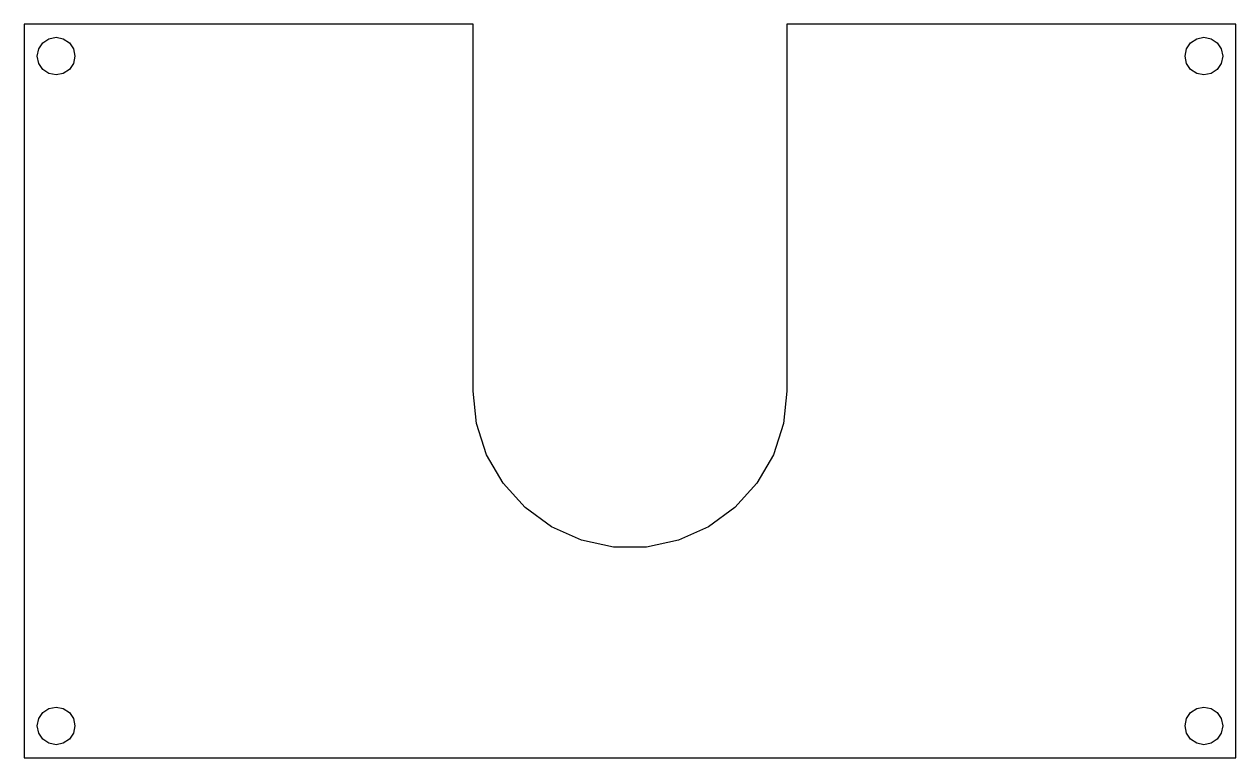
# Model space of a CAD drawing. Header units: metres. Extents: x 0 to 96.5, y 0 to 58.4.
import ezdxf

# ---------------------------------------------------------------- set-up
doc = ezdxf.new("R2010")
doc.units = ezdxf.units.M

msp = doc.modelspace()

# ---------------------------------------------------------------- linework, layer by layer
for p, q in [((35.76, 58.42), (0, 58.42)), ((0, 58.42), (0, 0)), ((35.76, 29.21), (35.76, 58.42)), ((96.52, 58.42), (60.76, 58.42)), ((60.76, 58.42), (60.76, 29.21)), ((96.52, 0), (96.52, 58.42)), ((1.47934, 56.9407), (1.96597, 57.2658)), ((1.96597, 57.2658), (2.54, 57.38)), ((2.54, 57.38), (3.11403, 57.2658)), ((3.11403, 57.2658), (3.60066, 56.9407)), ((92.9193, 56.9407), (93.406, 57.2658)), ((93.406, 57.2658), (93.98, 57.38)), ((93.98, 57.38), (94.554, 57.2658)), ((94.554, 57.2658), (95.0407, 56.9407)), ((1.04, 55.88), (1.15418, 56.454)), ((1.15418, 56.454), (1.47934, 56.9407)), ((3.60066, 56.9407), (3.92582, 56.454)), ((3.92582, 56.454), (4.04, 55.88)), ((92.48, 55.88), (92.5942, 56.454)), ((92.5942, 56.454), (92.9193, 56.9407)), ((95.0407, 56.9407), (95.3658, 56.454)), ((95.3658, 56.454), (95.48, 55.88)), ((1.15418, 55.306), (1.04, 55.88)), ((1.47934, 54.8193), (1.15418, 55.306)), ((3.92582, 55.306), (3.60066, 54.8193)), ((4.04, 55.88), (3.92582, 55.306)), ((92.5942, 55.306), (92.48, 55.88)), ((92.9193, 54.8193), (92.5942, 55.306)), ((95.3658, 55.306), (95.0407, 54.8193)), ((95.48, 55.88), (95.3658, 55.306)), ((1.96597, 54.4942), (1.47934, 54.8193)), ((2.54, 54.38), (1.96597, 54.4942)), ((3.11403, 54.4942), (2.54, 54.38)), ((3.60066, 54.8193), (3.11403, 54.4942)), ((93.406, 54.4942), (92.9193, 54.8193)), ((93.98, 54.38), (93.406, 54.4942)), ((94.554, 54.4942), (93.98, 54.38)), ((95.0407, 54.8193), (94.554, 54.4942)), ((36.0332, 26.6111), (35.76, 29.21)), ((60.76, 29.21), (60.4868, 26.6111)), ((36.8407, 24.1258), (36.0332, 26.6111)), ((60.4868, 26.6111), (59.6793, 24.1258)), ((38.1473, 21.8627), (36.8407, 24.1258)), ((59.6793, 24.1258), (58.3727, 21.8627)), ((39.8959, 19.9207), (38.1473, 21.8627)), ((58.3727, 21.8627), (56.6241, 19.9207)), ((42.01, 18.3847), (39.8959, 19.9207)), ((56.6241, 19.9207), (54.51, 18.3847)), ((44.3973, 17.3218), (42.01, 18.3847)), ((54.51, 18.3847), (52.1227, 17.3218)), ((46.9534, 16.7785), (44.3973, 17.3218)), ((49.5666, 16.7785), (46.9534, 16.7785)), ((52.1227, 17.3218), (49.5666, 16.7785)), ((1.47934, 3.60066), (1.96597, 3.92582)), ((1.96597, 3.92582), (2.54, 4.04)), ((2.54, 4.04), (3.11403, 3.92582)), ((3.11403, 3.92582), (3.60066, 3.60066)), ((92.9193, 3.60066), (93.406, 3.92582)), ((93.406, 3.92582), (93.98, 4.04)), ((93.98, 4.04), (94.554, 3.92582)), ((94.554, 3.92582), (95.0407, 3.60066)), ((1.04, 2.54), (1.15418, 3.11403)), ((1.15418, 3.11403), (1.47934, 3.60066)), ((3.60066, 3.60066), (3.92582, 3.11403)), ((3.92582, 3.11403), (4.04, 2.54)), ((92.48, 2.54), (92.5942, 3.11403)), ((92.5942, 3.11403), (92.9193, 3.60066)), ((95.0407, 3.60066), (95.3658, 3.11403)), ((95.3658, 3.11403), (95.48, 2.54)), ((1.15418, 1.96597), (1.04, 2.54)), ((1.47934, 1.47934), (1.15418, 1.96597)), ((3.92582, 1.96597), (3.60066, 1.47934)), ((4.04, 2.54), (3.92582, 1.96597)), ((92.5942, 1.96597), (92.48, 2.54)), ((92.9193, 1.47934), (92.5942, 1.96597)), ((95.3658, 1.96597), (95.0407, 1.47934)), ((95.48, 2.54), (95.3658, 1.96597)), ((1.96597, 1.15418), (1.47934, 1.47934)), ((2.54, 1.04), (1.96597, 1.15418)), ((3.11403, 1.15418), (2.54, 1.04)), ((3.60066, 1.47934), (3.11403, 1.15418)), ((93.406, 1.15418), (92.9193, 1.47934)), ((93.98, 1.04), (93.406, 1.15418)), ((94.554, 1.15418), (93.98, 1.04)), ((95.0407, 1.47934), (94.554, 1.15418)), ((0, 0), (96.52, 0))]:
    msp.add_line(p, q)

doc.saveas('drawing.dxf')
